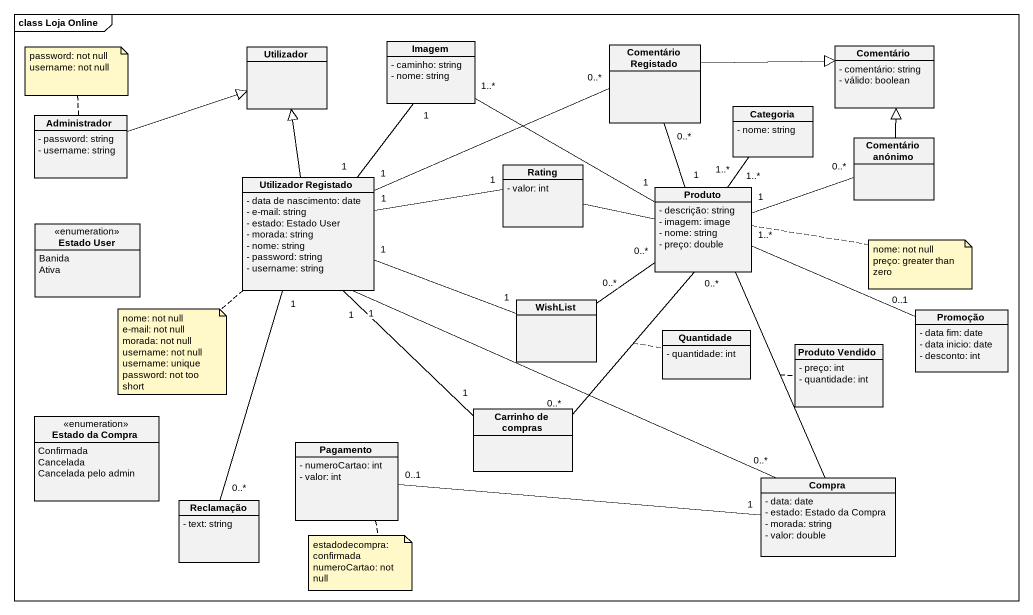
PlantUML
@startuml
mainframe class Loja Online
hide circle
hide empty members
skinparam classAttributeIconSize 0
class Utilizador
class Imagem {
  - caminho: string
  - nome: string
}
class "Comentário Registado" as Comentário_Registado
class Comentário {
  - comentário: string
  - válido: boolean
}
class Administrador {
  - password: string
  - username: string
}
class Categoria {
  - nome: string
}
class Rating {
  - valor: int
}
class "Comentário anónimo" as Comentário_anónimo
class "Utilizador Registado" as Utilizador_Registado {
  - data de nascimento: date
  - e-mail: string
  - estado: Estado User
  - morada: string
  - nome: string
  - password: string
  - username: string
}
class Produto {
  - descrição: string
  - imagem: image
  - nome: string
  - preço: double
}
enum "Estado User" as Estado_User {
  Banida
  Ativa
}
class WishList
class Quantidade {
  - quantidade: int
}
class Promoção {
  - data fim: date
  - data inicio: date
  - desconto: int
}
class "Produto Vendido" as Produto_Vendido {
  - preço: int
  - quantidade: int
}
enum "Estado da Compra" as Estado_da_Compra {
  Confirmada
  Cancelada
  Cancelada pelo admin
}
class "Carrinho de compras" as Carrinho_de_compras
class Pagamento {
  - numeroCartao: int
  - valor: int
}
class Compra {
  - data: date
  - estado: Estado da Compra
  - morada: string
  - valor: double
}
class Reclamação {
  - text: string
}
Imagem "1" -- "1" Utilizador_Registado
Imagem "1..*" -right- "1" Produto
Comentário_Registado -right-|> Comentário
Comentário_Registado "0..*" -left- "1" Utilizador_Registado
Comentário_Registado "0..*" -- "1" Produto
Administrador -right-|> Utilizador
Rating "1" -left- "1" Utilizador_Registado
Comentário_anónimo -up-|> Comentário
Utilizador_Registado -up-|> Utilizador
Utilizador_Registado "1" -- "0..*" Reclamação
Produto "1..*" -up- "1..*" Categoria
Produto -left- Rating
Produto "1" -right- "0..*" Comentário_anónimo
Produto "0..*" -- "0..*" WishList
Produto -- Compra
(Produto, Compra) .. Produto_Vendido
WishList "1" -left- "1" Utilizador_Registado
Promoção "0..1" -left- "1..*" Produto
Carrinho_de_compras "1" -up- "1" Utilizador_Registado
Carrinho_de_compras "0..*" -up- "0..*" Produto
(Carrinho_de_compras, Produto) .. Quantidade
Compra "0..*" -left- "1" Utilizador_Registado
Compra "1" -left- "0..1" Pagamento
note top of Administrador
  password: not null
  username: not null
end note
note right of Produto
  nome: not null
  preço: greater than zero
end note
note bottom of Utilizador_Registado
  nome: not null
  e-mail: not null
  morada: not null
  username: not null
  username: unique
  password: not too short
end note
note bottom of Pagamento
  estadodecompra: confirmada
  numeroCartao: not null
end note
@enduml
